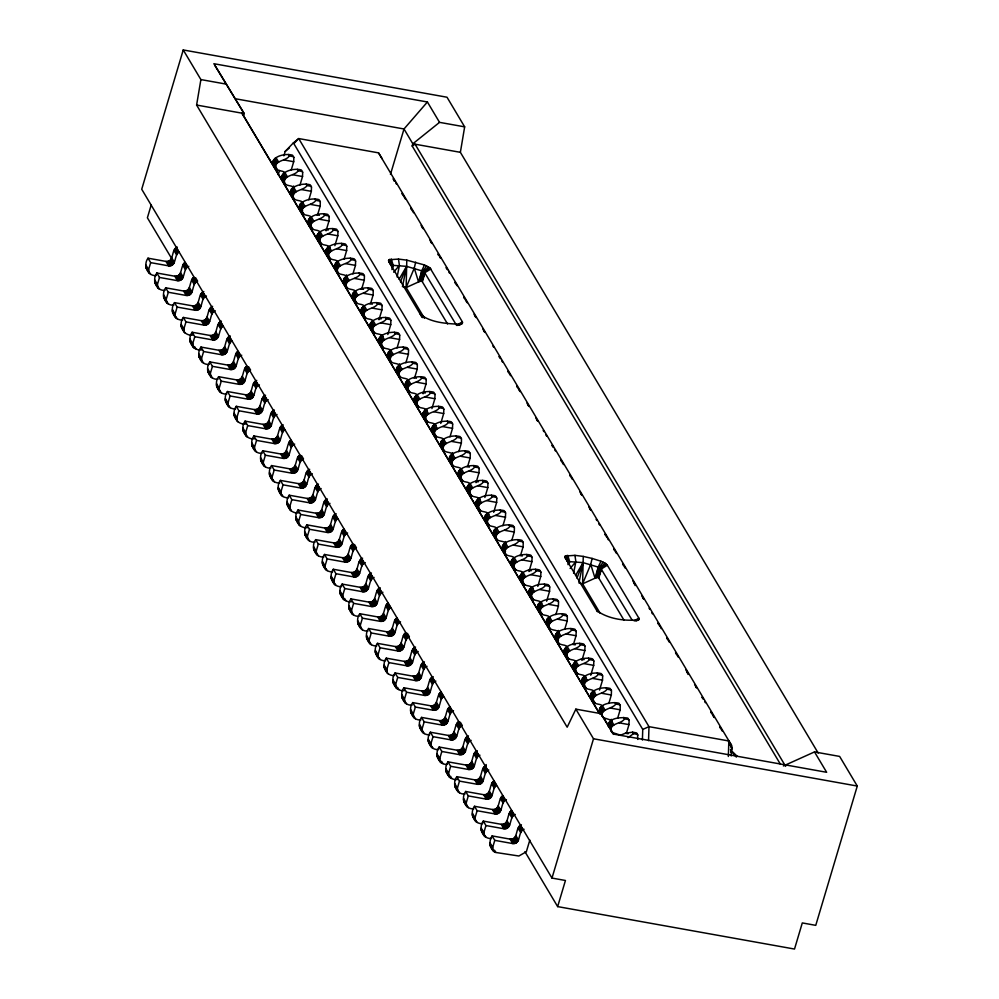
<?xml version="1.0" encoding="UTF-8"?>
<svg xmlns="http://www.w3.org/2000/svg" width="999" height="999" viewBox="0 0 999 999"><rect width="100%" height="100%" fill="white"/><g stroke="black" fill="none" stroke-linecap="round" stroke-linejoin="round"><path stroke-width="1.5" d="M424.463 318.306L406.143 287.55L406.793 260.152L398.489 259.078L388.811 259.777L388.711 261.413L421.815 316.795M600.124 613.236L582.604 583.828L583.254 556.418L574.937 555.344L565.272 556.043L565.172 557.679L597.489 611.75M291.184 170.18L293.706 161.701L293.843 157.48L293.419 156.668L289.373 155.944C286.151 161.226 274.875 160.015 275.562 167.62C276.636 171.328 281.231 170.367 283.953 171.853M300 184.99L302.535 176.523L302.66 172.29L302.235 171.478L298.202 170.754C294.98 176.036 283.691 174.825 284.39 182.442C285.452 186.139 290.06 185.177 292.782 186.663M308.828 199.812L311.351 191.333L311.488 187.1L311.064 186.289L307.03 185.564C303.796 190.846 292.52 189.635 293.207 197.253C294.28 200.949 298.888 199.987 301.598 201.473M317.645 214.623L320.179 206.144L320.304 201.91L319.88 201.099L315.846 200.374C312.625 205.669 301.336 204.458 302.035 212.063C303.109 215.772 307.704 214.81 310.427 216.284M326.049 230.844L328.996 220.966L329.133 216.733L328.708 215.921L324.675 215.197C321.453 220.479 310.165 219.268 310.851 226.885C311.925 230.582 316.533 229.62 319.243 231.106M334.877 245.667L337.824 235.776L337.962 231.543L337.525 230.732L333.491 230.007C330.269 235.289 318.981 234.078 319.68 241.696C321.228 246.254 327.572 243.906 330.169 247.527M344.118 259.066L346.641 250.587L346.778 246.353L346.353 245.542L342.32 244.817C339.098 250.1 327.809 248.888 328.509 256.506C329.57 260.202 334.178 259.253 336.888 260.727M352.947 273.876L355.469 265.397L355.607 261.176L355.182 260.352L351.136 259.628C347.914 264.922 336.638 263.711 337.325 271.316C338.399 275.025 342.994 274.063 345.716 275.537M361.763 288.686L364.298 280.22L364.423 275.986L363.998 275.175L359.965 274.45C356.743 279.732 345.454 278.521 346.154 286.139C347.215 289.835 351.823 288.873 354.545 290.359M370.592 303.509L373.114 295.03L373.251 290.796L372.827 289.985L368.781 289.26C365.559 294.543 354.283 293.331 354.97 300.949C356.044 304.645 360.639 303.684 363.361 305.17M378.996 319.73L381.943 309.84L382.068 305.607L381.643 304.795L377.61 304.071C374.388 309.353 363.099 308.142 363.798 315.759C364.86 319.455 369.468 318.506 372.19 319.98M387.812 334.54L390.759 324.65L390.896 320.429L390.472 319.605L386.426 318.881C383.204 324.176 371.928 322.964 372.615 330.569C374.163 335.127 380.519 332.779 383.104 336.401M397.053 347.939L399.588 339.473L399.712 335.239L399.288 334.428L395.254 333.703C392.033 338.986 380.744 337.774 381.443 345.392C382.505 349.088 387.113 348.127 389.835 349.613M405.881 362.762L408.404 354.283L408.541 350.05L408.116 349.238L404.083 348.514C400.849 353.796 389.573 352.585 390.259 360.202C391.333 363.898 395.941 362.937 398.651 364.423M414.697 377.572L417.232 369.093L417.357 364.86L416.933 364.048L412.899 363.324C409.677 368.606 398.389 367.395 399.088 375.012C400.149 378.708 404.757 377.759 407.48 379.233M423.101 393.793L426.049 383.903L426.186 379.682L425.761 378.858L421.728 378.134C418.494 383.429 407.217 382.217 407.904 389.822C408.978 393.531 413.586 392.57 416.296 394.043M431.93 408.603L434.877 398.726L435.015 394.493L434.577 393.681L430.544 392.957C427.322 398.239 416.034 397.028 416.733 404.645C418.281 409.203 424.625 406.843 427.222 410.477M440.746 423.426L443.693 413.536L443.831 409.303L443.406 408.491L439.373 407.767C436.151 413.049 424.862 411.838 425.549 419.455C427.097 424.013 433.454 421.665 436.051 425.287M450 436.825L452.522 428.346L452.659 424.113L452.235 423.301L448.189 422.577C444.967 427.859 433.691 426.648 434.378 434.265C435.452 437.962 440.047 437.013 442.769 438.486M458.816 451.635L461.351 443.156L461.476 438.936L461.051 438.111L457.018 437.4C453.796 442.682 442.507 441.471 443.206 449.075C444.268 452.784 448.876 451.823 451.585 453.296M467.644 466.446L470.167 457.979L470.304 453.746L469.88 452.934L465.834 452.21C462.612 457.492 451.336 456.281 452.023 463.898C453.096 467.594 457.692 466.633 460.414 468.119M476.048 482.679L478.996 472.789L479.12 468.556L478.696 467.744L474.662 467.02C471.441 472.302 460.152 471.091 460.851 478.708C461.913 482.405 466.521 481.443 469.243 482.929M484.865 497.49L487.812 487.599L487.949 483.366L487.524 482.554L483.479 481.83C480.257 487.112 468.981 485.901 469.667 493.518C471.216 498.076 477.572 495.729 480.157 499.35M493.693 512.3L496.64 502.41L496.765 498.189L496.341 497.365L492.307 496.653C489.085 501.935 477.797 500.724 478.496 508.329C480.044 512.899 486.388 510.539 488.986 514.16M502.934 525.699L505.457 517.232L505.594 512.999L505.169 512.187L501.123 511.463C497.902 516.745 486.625 515.534 487.312 523.151C488.386 526.848 492.994 525.886 495.704 527.372M511.75 540.521L514.285 532.042L514.41 527.809L513.986 526.997L509.952 526.273C506.73 531.555 495.442 530.344 496.141 537.962C497.202 541.658 501.81 540.696 504.532 542.182M520.579 555.332L523.101 546.853L523.239 542.619L522.814 541.808L518.781 541.083C515.546 546.366 504.27 545.154 504.957 552.772C506.031 556.468 510.639 555.519 513.349 556.992M528.983 571.553L531.93 561.663L532.067 557.442L531.63 556.63L527.597 555.906C524.375 561.188 513.086 559.977 513.786 567.582C514.86 571.291 519.455 570.329 522.177 571.815M537.799 586.376L540.746 576.485L540.884 572.252L540.459 571.44L536.426 570.716C533.204 575.998 521.915 574.787 522.602 582.405C524.15 586.962 530.506 584.615 533.091 588.236M546.628 601.186L549.575 591.296L549.712 587.062L549.288 586.251L545.242 585.526C542.02 590.809 530.731 589.597 531.431 597.215C532.979 601.773 539.323 599.425 541.92 603.046M555.869 614.585L558.404 606.106L558.528 601.873L558.104 601.061L554.07 600.337C550.849 605.619 539.56 604.407 540.259 612.025C541.321 615.734 545.929 614.772 548.638 616.246M564.697 629.395L567.22 620.916L567.357 616.695L566.933 615.884L562.887 615.159C559.665 620.441 548.389 619.23 549.075 626.848C550.149 630.544 554.745 629.582 557.467 631.068M573.513 644.205L576.048 635.739L576.173 631.505L575.749 630.694L571.715 629.969C568.493 635.252 557.205 634.04 557.904 641.658C558.965 645.354 563.573 644.392 566.296 645.878M581.918 660.439L584.865 650.549L585.002 646.316L584.577 645.504L580.531 644.78C577.31 650.062 566.033 648.851 566.72 656.468C567.794 660.164 572.39 659.203 575.112 660.689M590.746 675.249L593.693 665.359L593.818 661.126L593.394 660.314L589.36 659.59C586.138 664.884 574.85 663.673 575.549 671.278C577.085 675.836 583.441 673.488 586.038 677.11M599.562 690.059L602.509 680.182L602.647 675.948L602.222 675.137L598.176 674.412C594.954 679.695 583.678 678.483 584.365 686.101C585.913 690.659 592.27 688.299 594.855 691.932M608.803 703.471L611.338 694.992L611.463 690.759L611.038 689.947L607.005 689.223C603.783 694.505 592.494 693.294 593.194 700.911C594.255 704.607 598.863 703.646 601.585 705.132M617.632 718.281L620.154 709.802L620.292 705.569L619.867 704.757L615.834 704.033C612.712 709.14 599.575 708.641 602.459 716.745M626.46 733.091L628.983 724.612L629.108 720.391L628.683 719.567L624.65 718.843C621.316 724.038 611.825 722.739 610.701 729.407M637.799 739.435L637.512 734.39L633.478 733.666L628.046 737.687M642.407 740.034L642.744 729.432L293.381 142.882L298.713 138.561L378.559 152.872L382.205 158.804M648.551 740.621L648.988 726.66L298.713 138.561L294.605 142.845M728.346 756.48L728.833 740.971L648.988 726.66L642.744 729.432M731.231 755.943L731.568 745.354L378.559 152.872M729.233 742.719L728.471 741.57L732.18 748.526L730.756 752.022M156.206 275.549C147.29 276.398 142.894 264.785 148.027 258.192L165.971 261.401C174.675 262.225 170.692 249.463 177.335 247.09M149.001 272.914L148.601 269.593L150.674 262.637L148.027 258.192M165.035 290.359C156.106 291.209 151.711 279.608 156.855 273.002L174.8 276.224C182.904 276.96 180.07 265.871 185.015 262.425L187.662 266.87C182.705 270.317 185.552 281.406 177.447 280.669L159.503 277.447L156.855 273.002M159.503 277.447L157.43 284.415L157.817 287.724M173.851 305.17C164.935 306.019 160.539 294.418 165.684 287.812L183.616 291.034C191.733 291.77 188.886 280.682 193.843 277.235L196.491 281.681C191.533 285.127 194.368 296.216 186.264 295.479L168.319 292.257L165.684 287.812M166.646 302.535L166.246 299.225L168.319 292.257M182.68 319.992C173.751 320.829 169.368 309.228 174.5 302.635L192.445 305.844C201.149 306.656 197.153 293.906 203.796 291.533M175.474 317.357L175.075 314.036L177.148 307.08L174.5 302.635M192.969 335.065C183.466 336.501 177.71 324.762 183.329 317.445L201.274 320.654C209.965 321.478 205.981 308.716 212.625 306.343M184.291 332.168L183.891 328.858L185.976 321.89L183.329 317.445M201.798 349.875C192.295 351.323 186.526 339.573 192.145 332.255L210.09 335.477C218.793 336.288 214.797 323.526 221.453 321.154M193.119 346.978L192.72 343.668L194.793 336.7L192.145 332.255M209.153 364.423C200.225 365.272 195.829 353.671 200.974 347.065L218.918 350.287C227.61 351.099 223.626 338.336 230.27 335.964M200.974 347.065L203.621 351.511L201.536 358.479L201.935 361.788M217.969 379.245C209.041 380.095 204.658 368.481 209.79 361.888L227.735 365.097C235.839 365.846 233.004 354.757 237.962 351.311L240.609 355.756C235.652 359.19 238.486 370.279 230.382 369.543L212.437 366.333L209.79 361.888M212.437 366.333L210.364 373.289L210.764 376.611M226.798 394.056C217.869 394.905 213.474 383.291 218.619 376.698L236.563 379.907C244.668 380.656 241.82 369.568 246.778 366.121L249.425 370.567C244.468 374.013 247.315 385.102 239.211 384.353L221.266 381.143L218.619 376.698M219.58 391.421L219.181 388.112L221.266 381.143M235.614 408.866C226.686 409.715 222.302 398.114 227.435 391.508L245.379 394.73C254.083 395.542 250.1 382.779 256.743 380.407M228.409 406.231L228.009 402.922L230.082 395.954L227.435 391.508M276.735 169.518C264.947 158.654 283.379 152.422 292.532 155.182L293.843 157.48M245.916 423.951C236.413 425.387 230.644 413.636 236.263 406.318L254.208 409.54C262.899 410.352 258.916 397.59 265.559 395.217M237.225 421.041L236.838 417.732L238.911 410.764L236.263 406.318M285.552 184.328C273.776 173.464 292.207 167.245 301.361 169.992L302.66 172.29M254.733 438.761C245.23 440.197 239.473 428.459 245.08 421.141L263.024 424.35C271.728 425.162 267.744 412.412 274.388 410.04M246.054 435.864L245.654 432.542L247.727 425.586L245.08 421.141M294.38 199.138C282.592 188.287 301.036 182.055 310.177 184.803L311.488 187.1M262.088 453.309C253.159 454.158 248.763 442.545 253.908 435.951L271.853 439.16C280.544 439.985 276.561 427.222 283.204 424.85M253.908 435.951L256.556 440.397L254.483 447.365L254.87 450.674M303.197 213.948C291.421 203.097 309.852 196.865 319.006 199.625L320.304 201.91M270.904 468.119C261.988 468.968 257.592 457.367 262.737 450.761L280.669 453.983C288.773 454.72 285.939 443.631 290.896 440.184L293.544 444.63C288.586 448.076 291.421 459.165 283.316 458.429L265.372 455.207L262.737 450.761M265.372 455.207L263.299 462.175L263.699 465.484M312.025 228.771C300.237 217.907 318.681 211.676 327.822 214.435L329.133 216.733M279.732 482.929C270.804 483.778 266.421 472.177 271.553 465.571L289.498 468.793C297.602 469.53 294.767 458.441 299.712 455.007L302.36 459.44C297.415 462.887 300.249 473.976 292.145 473.239L274.201 470.017L271.553 465.571M272.515 480.294L272.128 476.985L274.201 470.017M320.841 243.581C309.066 232.73 327.497 226.498 336.651 229.246L337.962 231.543M288.549 497.752C279.633 498.601 275.237 486.988 280.382 480.394L298.326 483.603C307.018 484.415 303.034 471.665 309.678 469.293M281.343 495.117L280.944 491.795L283.029 484.84L280.382 480.394M329.67 258.391C317.882 247.54 336.326 241.308 345.467 244.056L346.778 246.353M298.851 512.824C289.348 514.273 283.579 502.522 289.198 495.204L307.143 498.426C315.846 499.238 311.85 486.476 318.494 484.103M290.172 509.927L289.772 506.618L291.845 499.65L289.198 495.204M338.499 273.202C326.71 262.35 345.142 256.119 354.295 258.878L355.607 261.176M307.667 527.634C298.164 529.083 292.407 517.332 298.027 510.014L315.971 513.236C324.663 514.048 320.679 501.286 327.322 498.913M298.988 524.737L298.589 521.428L300.674 514.46L298.027 510.014M347.315 288.024C335.539 277.16 353.971 270.929 363.112 273.689L364.423 275.986M315.022 542.195C306.094 543.031 301.71 531.431 306.843 524.837L324.787 528.046C333.491 528.858 329.508 516.096 336.151 513.736M306.843 524.837L309.49 529.27L307.417 536.238L307.817 539.547M356.144 302.834C344.355 291.983 362.787 285.751 371.94 288.499L373.251 290.796M323.851 557.005C314.922 557.854 310.527 546.241 315.672 539.647L333.616 542.857C341.72 543.606 338.873 532.517 343.831 529.07L346.478 533.516C341.521 536.962 344.368 548.039 336.263 547.302L318.319 544.093L315.672 539.647M318.319 544.093L316.233 551.048L316.633 554.37M364.96 317.645C353.184 306.793 371.616 300.562 380.769 303.309L382.068 305.607M332.667 571.815C323.738 572.664 319.355 561.051 324.488 554.457L342.432 557.679C350.537 558.416 347.702 547.327 352.659 543.881L355.307 548.326C350.349 551.773 353.184 562.862 345.08 562.112L327.135 558.903L324.488 554.457M325.462 569.18L325.062 565.871L327.135 558.903M373.788 332.455C362 321.603 380.432 315.372 389.585 318.132L390.896 320.429M341.496 586.625C332.567 587.474 328.172 575.874 333.316 569.268L351.261 572.489C359.952 573.301 355.969 560.539 362.612 558.166M334.278 583.99L333.891 580.681L335.964 573.713L333.316 569.268M382.605 347.277C370.829 336.413 389.26 330.194 398.414 332.942L399.712 335.239M351.785 601.71C342.282 603.146 336.526 591.408 342.133 584.09L360.077 587.3C368.781 588.111 364.797 575.362 371.441 572.989M343.107 598.801L342.707 595.491L344.78 588.523L342.133 584.09M391.433 362.088C379.645 351.236 398.089 345.005 407.23 347.752L408.541 350.05M359.141 616.258C350.212 617.107 345.816 605.494 350.961 598.901L368.906 602.11C377.597 602.921 373.614 590.172 380.257 587.799M351.923 613.623L351.536 610.302L353.609 603.346L350.961 598.901M400.249 376.898C388.474 366.046 406.905 359.815 416.059 362.575L417.357 364.86M367.957 631.068C359.041 631.917 354.645 620.317 359.777 613.711L377.722 616.932C385.826 617.669 382.992 606.58 387.949 603.134L390.597 607.579C385.639 611.026 388.474 622.115 380.369 621.366L362.425 618.156L359.777 613.711M362.425 618.156L360.352 625.124L360.751 628.433M409.078 391.72C397.29 380.856 415.734 374.625 424.875 377.385L426.186 379.682M376.785 645.878C367.857 646.728 363.474 635.127 368.606 628.521L386.551 631.743C394.655 632.479 391.82 621.39 396.765 617.944L399.413 622.389C394.468 625.836 397.302 636.925 389.198 636.188L371.253 632.966L368.606 628.521M371.253 632.966L369.18 639.934L369.568 643.244M417.894 406.531C406.118 395.666 424.55 389.448 433.703 392.195L435.015 394.493M385.602 660.701C376.685 661.538 372.29 649.937 377.435 643.344L395.367 646.553C403.484 647.29 400.636 636.201 405.594 632.767L408.241 637.212C403.284 640.646 406.118 651.735 398.014 650.998L380.082 647.777L377.435 643.344M378.396 658.066L377.997 654.745L380.082 647.777M426.723 421.341C414.935 410.489 433.379 404.258 442.52 407.005L443.831 409.303M394.43 675.511C385.502 676.36 381.118 664.747 386.251 658.154L404.195 661.363C412.899 662.175 408.903 649.425 415.547 647.052M387.225 672.876L386.825 669.555L388.898 662.599L386.251 658.154M435.539 436.151C423.763 425.299 442.195 419.068 451.348 421.828L452.659 424.113M404.72 690.584C395.217 692.032 389.46 680.282 395.08 672.964L413.024 676.186C421.715 676.997 417.732 664.235 424.375 661.862M396.041 687.687L395.641 684.377L397.727 677.409L395.08 672.964M444.368 450.974C432.592 440.109 451.024 433.878 460.164 436.638L461.476 438.936M412.075 705.132C403.146 705.981 398.763 694.38 403.896 687.774L421.84 690.996C430.544 691.808 426.548 679.045 433.204 676.673M404.87 702.497L404.47 699.188L406.543 692.22L403.896 687.774M453.196 465.784C441.408 454.92 459.84 448.701 468.993 451.448L470.304 453.746M420.904 719.954C411.975 720.791 407.58 709.19 412.724 702.597L430.669 705.806C438.773 706.543 435.926 695.466 440.884 692.02L443.531 696.465C438.573 699.899 441.421 710.988 433.316 710.252L415.372 707.03L412.724 702.597M415.372 707.03L413.286 713.998L413.686 717.319M462.013 480.594C450.237 469.742 468.668 463.511 477.822 466.258L479.12 468.556M429.72 734.764C420.791 735.614 416.408 724 421.541 717.407L439.485 720.616C447.589 721.365 444.755 710.277 449.712 706.83L452.36 711.276C447.402 714.722 450.237 725.811 442.132 725.062L424.188 721.852L421.541 717.407M424.188 721.852L422.115 728.808L422.515 732.13M470.841 495.404C459.053 484.552 477.485 478.321 486.638 481.081L487.949 483.366M438.549 749.575C429.62 750.424 425.224 738.823 430.369 732.217L448.314 735.439C456.418 736.176 453.571 725.087 458.529 721.64L461.176 726.086C456.218 729.532 459.065 740.621 450.961 739.884L433.017 736.663L430.369 732.217M431.331 746.94L430.944 743.631L433.017 736.663M479.657 510.227C467.882 499.363 486.313 493.131 495.467 495.891L496.765 498.189M447.365 764.385C438.449 765.234 434.053 753.633 439.185 747.027L457.13 750.249C465.834 751.061 461.85 738.298 468.494 735.926M440.159 761.75L439.76 758.441L441.833 751.473L439.185 747.027M488.486 525.037C476.698 514.173 495.142 507.954 504.283 510.701L505.594 512.999M457.667 779.47C448.164 780.906 442.395 769.168 448.014 761.85L465.959 765.059C474.65 765.871 470.666 753.121 477.31 750.749M448.976 776.573L448.588 773.251L450.661 766.295L448.014 761.85M497.302 539.847C485.526 528.995 503.958 522.764 513.111 525.511L514.41 527.809M465.01 794.018C456.093 794.867 451.698 783.253 456.83 776.66L474.775 779.869C483.479 780.694 479.495 767.931 486.138 765.559M457.804 791.383L457.405 788.074L459.478 781.106L456.83 776.66M506.131 554.657C494.343 543.806 512.787 537.574 521.928 540.334L523.239 542.619M473.838 808.828C464.91 809.677 460.514 798.076 465.659 791.47L483.603 794.692C491.708 795.429 488.873 784.34 493.818 780.893L496.466 785.339C491.52 788.785 494.355 799.874 486.251 799.138L468.306 795.916L465.659 791.47M468.306 795.916L466.233 802.884L466.62 806.193M514.947 569.48C503.171 558.616 521.603 552.385 530.756 555.144L532.067 557.442M482.654 823.638C473.738 824.487 469.343 812.886 474.488 806.28L492.42 809.502C500.536 810.239 497.689 799.15 502.647 795.716L505.294 800.149C500.337 803.596 503.171 814.684 495.067 813.948L477.135 810.726L474.488 806.28M477.135 810.726L475.049 817.694L475.449 821.003M523.776 584.29C511.988 573.426 530.432 567.207 539.572 569.954L540.884 572.252M491.483 838.461C482.554 839.31 478.171 827.696 483.304 821.103L501.248 824.312C509.353 825.062 506.518 813.973 511.476 810.526L514.11 814.972C509.165 818.406 512 829.495 503.896 828.758L485.951 825.549L483.304 821.103M484.278 835.826L483.878 832.504L485.951 825.549M532.592 599.1C520.816 588.249 539.248 582.017 548.401 584.765L549.712 587.062M529.832 840.059L526.348 851.747L518.868 856.006L495.891 852.484C489.498 850.037 488.436 841.183 492.132 835.913L510.077 839.123C518.768 839.947 514.785 827.184 521.428 824.812M493.094 850.636L492.694 847.327L494.78 840.359L492.132 835.913M541.421 613.91C529.632 603.059 548.076 596.828 557.217 599.587L558.528 601.873M550.249 628.733C538.461 617.869 556.893 611.638 566.046 614.397L567.357 616.695M559.065 643.543C547.29 632.692 565.721 626.46 574.862 629.208L576.173 631.505M567.894 658.353C556.106 647.502 574.537 641.271 583.691 644.018L585.002 646.316M576.71 673.164C564.934 662.312 583.366 656.081 592.519 658.841L593.818 661.126M585.539 687.986C573.751 677.122 592.182 670.891 601.336 673.651L602.647 675.948M594.355 702.796C582.579 691.945 601.011 685.714 610.164 688.461L611.463 690.759M600.536 713.161C595.342 703.995 613.211 701.373 618.98 703.271L620.292 705.569M608.191 726.086C608.229 717.494 621.653 717.032 627.809 718.094L629.108 720.391M613.91 734.427L600.986 713.648L575.861 709.14L567.17 727.21L196.603 105.045L200.886 79.583L183.242 49.95L447.015 97.228L464.66 126.848L460.377 152.323L818.169 753.034M397.103 276.973L399.413 265.434L398.489 259.078M573.563 573.239L575.874 561.7L574.937 555.344M402.447 286.725L406.605 266.358L423.951 271.491L456.593 325.399L462.375 321.84L430.007 267.957L424.488 264.96L406.793 260.152M578.908 582.991L583.066 562.624L600.411 567.757L632.267 620.342M424.488 264.96L421.903 270.517L419.468 281.518L406.143 287.55L403.683 287M596.665 610.551C608.154 618.993 624.949 621.366 638.736 619.755L638.836 618.106L607.342 565.247L605.032 563.174L600.948 561.226L598.364 566.783L595.928 577.784L582.604 583.828L580.144 583.266M406.143 287.55L414.273 268.094L415.671 262.163M582.604 583.828L590.734 564.36L592.12 558.429L583.254 556.418M423.002 270.979L420.317 281.306L419.468 281.518L423.002 270.979L426.698 265.884M599.462 567.245L596.778 577.572L595.928 577.784L599.462 567.245L603.159 562.15M430.007 267.957L424.662 272.015L422.09 281.393L447.564 323.963M606.468 564.223L601.123 568.281L598.551 577.659L624.025 620.229M183.242 49.95L141.721 189.248L551.985 878.071L565.446 880.481L557.654 906.605L794.517 949.05L802.297 922.926L815.758 925.349L857.279 786.051L839.635 756.418L814.51 751.922L783.391 765.958M151.286 204.72L147.39 217.782L172.128 259.315M150.674 262.637L168.619 265.846C176.723 266.596 173.888 255.507 178.846 252.06L176.199 247.615M243.506 115.747L241.92 113.162L599.7 713.873L243.506 115.747L244.156 113.561L214.673 65.01M177.148 307.08L195.092 310.289C203.796 311.101 199.8 298.339 206.443 295.979M185.976 321.89L203.921 325.1C212.612 325.911 208.629 313.162 215.272 310.789M194.793 336.7L212.737 339.922C220.841 340.659 218.007 329.57 222.964 326.124L220.317 321.678M278.221 174.8L279.533 170.417M283.878 155.807L285.19 151.423L293.381 142.882M203.621 351.511L221.566 354.732C229.67 355.469 226.823 344.38 231.78 340.934L229.133 336.501M230.082 395.954L248.027 399.175C256.731 399.987 252.747 387.225 259.39 384.852M238.911 410.764L256.855 413.986C265.547 414.797 261.563 402.035 268.207 399.662M247.727 425.586L265.672 428.796C274.375 429.607 270.392 416.858 277.035 414.485M256.556 440.397L274.5 443.606C282.605 444.355 279.757 433.266 284.715 429.82L282.068 425.374M390.459 174.425L404.008 128.983L427.41 101.985L439.535 122.353L464.66 126.848M283.029 484.84L300.961 488.049C309.665 488.861 305.682 476.111 312.325 473.738M780.344 764.11L412.175 145.979L412.824 143.794L439.535 122.353M291.845 499.65L309.79 502.859C318.494 503.683 314.498 490.921 321.141 488.548M391.933 269.618L393.194 265.372L391.296 259.016M300.674 514.46L318.619 517.682C327.31 518.493 323.326 505.731 329.97 503.359M309.49 529.27L327.435 532.492C335.539 533.229 332.704 522.14 337.662 518.693L335.015 514.26M421.903 270.517L418.531 281.83L414.273 268.094M421.054 281.219L423.951 271.491L420.317 281.306L421.054 281.219L423.951 271.491L428.583 266.908M422.377 281.668L425.099 272.527L430.881 268.968M335.964 573.713L353.908 576.935C362.6 577.747 358.616 564.984 365.259 562.612M344.78 588.523L362.724 591.745C371.428 592.557 367.445 579.795 374.088 577.422M353.609 603.346L371.553 606.555C380.244 607.367 376.261 594.617 382.904 592.245M388.898 662.599L406.843 665.809C415.547 666.62 411.551 653.87 418.194 651.498M397.727 677.409L415.671 680.619C424.363 681.443 420.379 668.681 427.023 666.308M406.543 692.22L424.488 695.441C433.191 696.253 429.195 683.491 435.851 681.118M441.833 751.473L459.777 754.695C468.481 755.506 464.498 742.744 471.141 740.371M450.661 766.295L468.606 769.505C477.297 770.316 473.314 757.554 479.957 755.194M485.277 767.457L486.151 764.535M459.478 781.106L477.422 784.315C486.126 785.127 482.142 772.377 488.786 770.004M568.806 564.472L569.655 561.638L567.757 555.282M598.364 566.783L594.992 578.096L590.734 564.36M494.78 840.359L512.724 843.568C521.416 844.38 517.432 831.63 524.075 829.257M597.502 577.484L600.411 567.757L596.778 577.572L597.502 577.484L600.411 567.757L605.032 563.174M598.838 577.934L601.56 568.793L607.342 565.247M551.985 878.071L593.506 738.773L575.861 709.14M424.662 272.015L421.653 281.243L425.099 272.527M601.123 568.281L598.114 577.509L601.56 568.793M567.932 564.622L568.893 561.763L566.246 555.531M392.22 267.994L393.194 265.372L406.605 266.358L400.499 281.855M568.681 564.26L569.655 561.638L583.066 562.624L576.96 578.121M388.711 261.413L391.908 266.571L393.194 265.372M458.678 325.224L462.275 323.476L462.375 321.84M565.172 557.679L568.369 562.837L569.655 561.638M399.113 279.208L406.605 266.358M575.574 575.474L583.066 562.624M393.656 272.19L399.413 265.434M570.117 568.456L575.874 561.7M285.19 151.423L289.41 147.852M412.175 145.979L415.072 144.206L785.639 766.358M634.203 620.953L638.836 618.106M187.263 291.096L189.798 289.585M212.45 336.288L214.997 334.79M265.384 425.174L267.932 423.663M318.331 514.048L320.879 512.549M337.25 542.919L339.797 541.421M390.184 631.805L392.732 630.294M443.119 720.691L445.666 719.18M496.066 809.565L498.601 808.066M457.554 325.424L461.301 323.988M457.904 325.224L462.637 322.752M635.551 620.879L639.098 619.018M458.828 325.125L462.275 323.476M636.438 620.841L638.736 619.755M187.662 266.87L188.799 266.346M196.491 281.681L197.627 281.156L195.642 277.822M240.609 355.756L241.746 355.232M249.425 370.567L250.562 370.042L248.576 366.708M293.544 444.63L294.68 444.105M302.36 459.44L303.496 458.916L301.511 455.581M346.478 533.516L347.615 532.991M355.307 548.326L356.443 547.802L354.458 544.467M399.413 622.389L400.549 621.865M408.241 637.212L409.378 636.675L407.392 633.354M452.36 711.276L453.496 710.751M461.176 726.086L462.312 725.561L460.327 722.227M505.294 800.149L506.431 799.625M514.11 814.972L515.247 814.447M620.092 735.376L625.399 733.241L632.592 732.18L636.625 732.904L637.936 735.202M459.802 324.25C446.541 323.639 430.994 322.789 420.204 314.285M427.41 101.985L213.873 63.711L244.156 113.561L196.603 105.045M200.886 79.583L226.011 84.078M235.339 98.751L404.008 128.983L412.824 143.794L460.377 152.323M283.953 159.952L293.706 161.701M292.782 174.775L302.535 176.523M301.598 189.585L311.351 191.333M310.427 204.395L320.179 206.144M316.596 214.773L319.393 215.272M319.243 219.218L328.996 220.966M325.424 229.583L328.209 230.082M328.072 234.028L337.824 235.776M336.888 248.838L346.641 250.587M345.716 263.649L355.469 265.397M354.533 278.471L364.298 280.22M360.714 288.836L363.499 289.335M363.361 293.281L373.114 295.03M369.543 303.646L372.327 304.146M372.19 308.092L381.943 309.84M378.359 318.456L381.143 318.956M381.006 322.902L390.759 324.65M389.835 337.724L399.588 339.473M398.651 352.535L408.404 354.283M407.48 367.345L417.232 369.093M413.648 377.709L416.433 378.209M416.296 382.155L426.049 383.903M422.477 392.532L425.262 393.032M425.124 396.978L434.877 398.726M433.941 411.788L443.693 413.536M442.769 426.598L452.522 428.346M451.585 441.408L461.351 443.156M460.414 456.231L470.167 457.979M466.595 466.595L469.38 467.095M469.243 471.041L478.996 472.789M475.412 481.406L478.196 481.905M478.059 485.851L487.812 487.599M486.888 500.661L496.64 502.41M495.704 515.484L505.457 517.232M504.532 530.294L514.285 532.042M513.349 545.104L523.101 546.853M519.53 555.481L522.315 555.981M522.177 559.915L531.93 561.663M528.346 570.292L531.143 570.791M530.993 574.737L540.746 576.485M539.822 589.547L549.575 591.296M548.638 604.358L558.404 606.106M557.467 619.168L567.22 620.916M566.296 633.99L576.048 635.739M572.464 644.355L575.249 644.855M575.112 648.801L584.865 650.549M581.293 659.165L584.078 659.665M583.94 663.611L593.693 665.359M592.757 678.433L602.509 680.182M601.585 693.244L611.338 694.992M610.401 708.054L620.154 709.802M619.23 722.864L628.983 724.612M625.399 733.241L628.196 733.741M593.506 738.773L857.279 786.051M302.622 210.489L300.549 209.515M592.12 558.429L600.948 561.226M505.556 551.198L503.484 550.212M558.491 640.084L556.418 639.098M610.401 719.942L603.184 717.607M619.23 734.752L612 732.417M274.088 165.072L275.037 165.697M291.733 194.693L292.682 195.329M309.378 224.325L310.327 224.95M318.194 239.136L319.156 239.76M327.023 253.946L327.972 254.583M344.667 283.579L345.617 284.203M353.496 298.389L354.445 299.013M362.312 313.199L363.261 313.836M371.141 328.022L372.09 328.646M397.602 372.452L398.564 373.089M406.431 387.275L407.38 387.899M415.247 402.085L416.208 402.709M424.076 416.895L425.025 417.532M450.549 461.338L451.498 461.963M148.027 269.955L146.353 268.469M459.365 476.148L460.314 476.785M468.194 490.959L469.143 491.595M165.672 299.588L163.998 298.089M477.01 505.781L477.972 506.406M174.5 314.398L172.827 312.912M183.317 329.208L181.643 327.722M192.145 344.018L190.472 342.532M200.961 358.841L199.288 357.342M512.3 565.034L513.261 565.659M521.128 579.845L522.077 580.469M218.606 388.461L216.933 386.975M529.957 594.655L530.906 595.292M227.435 403.271L225.762 401.785M236.251 418.094L234.578 416.608M245.08 432.904L243.406 431.418M253.908 447.714L252.223 446.228M565.247 653.908L566.196 654.545M262.725 462.525L261.051 461.038M574.063 668.731L575.012 669.355M271.553 477.347L269.88 475.861M582.892 683.541L583.841 684.165M280.369 492.157L278.696 490.671M289.198 506.968L287.525 505.482M298.014 521.778L296.341 520.292M306.843 536.6L305.17 535.114M315.659 551.411L313.986 549.925M324.488 566.221L322.814 564.735M333.304 581.031L331.631 579.545M342.133 595.854L340.459 594.368M350.961 610.664L349.275 609.178M359.777 625.474L358.104 623.988M368.606 640.284L366.92 638.798M377.422 655.107L375.749 653.621M386.251 669.917L384.578 668.431M395.067 684.727L393.394 683.241M403.896 699.55L402.222 698.051M412.712 714.36L411.039 712.874M421.541 729.17L419.867 727.684M430.357 743.98L428.683 742.494M439.185 758.803L437.512 757.304M448.014 773.613L446.328 772.127M456.83 788.423L455.157 786.937M465.659 803.233L463.973 801.747M474.475 818.056L472.802 816.558M483.304 832.866L481.63 831.38M492.12 847.676L490.447 846.19M730.381 749.712L737.287 756.38M731.268 751.186L736.375 757.092M155.17 283.279L155.894 284.141M208.117 372.165L208.841 373.014M395.841 183.104L396.603 184.253M402.784 194.63L402.023 193.469L405.432 199.076M411.6 209.44L410.839 208.279L413.586 212.775M422.315 227.535L423.077 228.696L421.091 225.362M431.131 242.357L431.893 243.506L429.907 240.172M439.96 257.168L440.721 258.329L438.074 253.883L438.374 255.245M446.89 268.694L446.141 267.532L447.465 269.755M448.788 271.978L449.538 273.139M455.719 283.504L454.957 282.355L457.043 285.726M464.547 298.326L463.786 297.165L466.533 301.648M466.433 301.611L467.195 302.759M475.249 316.421L476.011 317.582L474.026 314.248M484.078 331.231L484.84 332.392L482.854 329.058M492.894 346.054L493.656 347.202M499.837 357.58L499.075 356.418L500.399 358.641M501.723 360.864L502.485 362.013M508.653 372.39L507.892 371.228L510.539 375.674M517.482 387.2L516.72 386.039L520.129 391.645L519.368 390.484M528.184 405.307L528.946 406.456L526.96 403.121M537.012 420.117L537.774 421.266L535.789 417.944M543.194 430.482L543.943 431.643M545.829 434.927L546.59 436.088M552.772 446.453L552.01 445.292L553.334 447.515M554.657 449.737L555.419 450.899M561.6 461.263L560.839 460.114L563.486 464.56M570.417 476.086L569.655 474.925L572.402 479.42M581.131 494.18L581.893 495.342L579.907 492.007M589.947 508.991L590.709 510.152L588.723 506.818M596.128 519.368L596.89 520.516M598.776 523.813L599.537 524.962M605.706 535.339L604.944 534.178L606.93 537.512M607.592 538.623L608.354 539.785M614.535 550.149L613.773 548.988L616.52 553.483M623.351 564.959L622.589 563.811L625.337 568.294M634.065 583.066L635.127 585.589M642.881 597.877L643.643 599.038L641.658 595.704M649.063 608.241L649.825 609.402M651.71 612.687L652.472 613.848M658.653 624.213L657.891 623.064L659.877 626.398M660.539 627.497L661.288 628.658M667.469 639.023L666.708 637.874L669.455 642.357M676.298 653.846L675.536 652.684L678.284 657.18M687 671.94L688.074 674.462M695.828 686.763L696.59 687.911L694.605 684.577M702.759 698.276L701.997 697.127L703.321 699.35M704.645 701.573L705.406 702.722M711.588 713.099L710.826 711.937L714.235 717.544L713.473 716.383M720.404 727.909L719.642 726.748L722.389 731.243M731.118 746.016L731.88 747.165M728.833 740.971L731.568 745.354M814.51 751.922L826.648 772.289L613.124 734.015L600.986 713.648M394.518 180.881L393.194 178.659L394.268 181.181M632.842 580.881L634.827 584.215M685.776 669.767L687.762 673.101M729.532 744.08L732.18 748.526M288.499 154.458L289.373 155.944M297.315 169.268L298.202 170.754M306.144 184.078L307.03 185.564M314.96 198.901L315.846 200.374M323.788 213.711L324.675 215.197M332.617 228.521L333.491 230.007M341.433 243.344L342.32 244.817M350.262 258.154L351.136 259.628M359.078 272.964L359.965 274.45M367.907 287.774L368.781 289.26M376.723 302.597L377.61 304.071M385.552 317.407L386.426 318.881M394.368 332.217L395.254 333.703M403.196 347.028L404.083 348.514M412.013 361.85L412.899 363.324M420.841 376.66L421.728 378.134M429.657 391.471L430.544 392.957M438.486 406.281L439.373 407.767M447.315 421.103L448.189 422.577M456.131 435.914L457.018 437.4M464.96 450.724L465.834 452.21M473.776 465.534L474.662 467.02M482.604 480.357L483.479 481.83M491.421 495.167L492.307 496.653M500.249 509.977L501.123 511.463M509.065 524.787L509.952 526.273M517.894 539.61L518.781 541.083M526.71 554.42L527.597 555.906M535.539 569.23L536.426 570.716M544.368 584.04L545.242 585.526M553.184 598.863L554.07 600.337M562.012 613.673L562.887 615.159M570.829 628.483L571.715 629.969M579.657 643.294L580.531 644.78M588.473 658.116L589.36 659.59M597.302 672.926L598.176 674.412M606.118 687.737L607.005 689.223M614.947 702.559L615.834 704.033M623.763 717.369L624.65 718.843M632.592 732.18L633.478 733.666M275.999 157.655L278.646 162.1M284.827 172.465L287.475 176.91M293.644 187.275L296.291 191.721M302.472 202.098L305.12 206.531M311.288 216.908L313.936 221.353M320.117 231.718L322.764 236.164M328.933 246.528L331.581 250.974M337.762 261.351L340.409 265.784M346.578 276.161L349.225 280.607M355.407 290.971L358.054 295.417M364.223 305.781L366.87 310.227M373.052 320.604L375.699 325.037M381.88 335.414L384.515 339.86M390.696 350.224L393.344 354.67M399.525 365.035L402.172 369.48M408.341 379.857L410.989 384.29M417.17 394.667L419.817 399.113M425.986 409.478L428.633 413.923M434.815 424.288L437.462 428.733M443.631 439.11L446.278 443.556M452.46 453.921L455.107 458.366M461.276 468.731L463.923 473.176M470.104 483.541L472.752 487.987M478.921 498.364L481.568 502.809M487.749 513.174L490.397 517.619M496.578 527.984L499.225 532.43M505.394 542.794L508.041 547.24M514.223 557.617L516.87 562.062M523.039 572.427L525.686 576.873M531.868 587.237L534.515 591.683M540.684 602.047L543.331 606.493M549.512 616.87L552.16 621.316M558.329 631.68L560.976 636.126M567.157 646.49L569.805 650.936M575.973 661.313L578.621 665.746M584.802 676.123L587.449 680.569M593.631 690.933L596.278 695.379M602.447 705.744L605.094 710.189M611.276 720.566L613.923 724.999M274.663 158.429L277.31 162.874M283.479 173.239L286.126 177.685M292.307 188.062L294.955 192.507M301.124 202.872L303.771 207.317M309.952 217.682L312.6 222.128M318.781 232.505L321.428 236.938M327.597 247.315L330.244 251.76M336.426 262.125L339.073 266.571M345.242 276.935L347.889 281.381M354.071 291.758L356.718 296.191M362.887 306.568L365.534 311.014M371.715 321.378L374.363 325.824M380.532 336.188L383.179 340.634M389.36 351.011L392.008 355.444M398.176 365.821L400.824 370.267M407.005 380.631L409.652 385.077M415.834 395.442L418.469 399.887M424.65 410.264L427.297 414.697M433.479 425.075L436.126 429.52M442.295 439.885L444.942 444.33M451.123 454.695L453.771 459.14M459.94 469.518L462.587 473.963M468.768 484.328L471.416 488.773M477.584 499.138L480.232 503.583M486.413 513.948L489.06 518.394M495.229 528.771L497.877 533.216M504.058 543.581L506.705 548.026M512.874 558.391L515.521 562.837M521.703 573.201L524.35 577.647M530.531 588.024L533.179 592.469M539.348 602.834L541.995 607.28M548.176 617.644L550.824 622.09M556.992 632.454L559.64 636.9M565.821 647.277L568.468 651.723M574.637 662.087L577.285 666.533M583.466 676.897L586.113 681.343M592.282 691.72L594.929 696.153M601.111 706.53L603.758 710.976M609.927 721.34L612.574 725.786M273.614 159.553L276.261 163.998M282.442 174.363L285.077 178.809M291.258 189.186L293.906 193.619M300.087 203.996L302.734 208.441M308.903 218.806L311.551 223.252M317.732 233.616L320.379 238.062M326.548 248.439L329.195 252.872M335.377 263.249L338.024 267.695M344.193 278.059L346.84 282.505M353.022 292.869L355.669 297.315M361.838 307.692L364.485 312.125M370.666 322.502L373.314 326.948M379.483 337.312L382.13 341.758M388.311 352.123L390.959 356.568M397.14 366.945L399.787 371.378M405.956 381.755L408.603 386.201M414.785 396.566L417.432 401.011M423.601 411.376L426.248 415.821M432.43 426.198L435.077 430.644M441.246 441.009L443.893 445.454M450.074 455.819L452.722 460.264M458.891 470.629L461.538 475.074M467.719 485.452L470.367 489.897M476.535 500.262L479.183 504.707M485.364 515.072L488.012 519.517M494.193 529.882L496.84 534.328M503.009 544.705L505.656 549.15M511.838 559.515L514.485 563.96M520.654 574.325L523.301 578.771M529.482 589.135L532.13 593.581M538.299 603.958L540.946 608.403M547.127 618.768L549.775 623.214M555.943 633.578L558.591 638.024M564.772 648.401L567.42 652.834M573.588 663.211L576.236 667.657M582.417 678.021L585.064 682.467M591.246 692.831L593.881 697.277M600.062 707.654L602.709 712.087M608.891 722.464L611.538 726.91M272.964 160.901L275.612 165.347M281.793 175.712L284.44 180.157M290.609 190.522L293.256 194.967M299.438 205.332L302.085 209.778M308.254 220.155L310.901 224.6M317.083 234.965L319.73 239.41M325.899 249.775L328.546 254.221M334.727 264.598L337.375 269.031M343.544 279.408L346.191 283.853M352.372 294.218L355.02 298.664M361.201 309.028L363.848 313.474M370.017 323.851L372.664 328.284M378.846 338.661L381.493 343.107M387.662 353.471L390.309 357.917M396.491 368.281L399.138 372.727M405.307 383.104L407.954 387.537M414.135 397.914L416.783 402.36M422.952 412.724L425.599 417.17M431.78 427.535L434.428 431.98M440.596 442.357L443.244 446.79M449.425 457.167L452.072 461.613M458.254 471.978L460.901 476.423M467.07 486.788L469.717 491.233M475.899 501.61L478.546 506.056M484.715 516.421L487.362 520.866M493.543 531.231L496.191 535.676M502.36 546.041L505.007 550.486M511.188 560.864L513.836 565.309M520.004 575.674L522.652 580.119M528.833 590.484L531.48 594.929M537.649 605.294L540.297 609.74M546.478 620.117L549.125 624.562M555.307 634.927L557.942 639.372M564.123 649.737L566.77 654.183M572.951 664.547L575.599 668.993M581.768 679.37L584.415 683.816M590.596 694.18L593.244 698.626M599.412 708.99L602.06 713.436M608.241 723.813L610.889 728.246M272.777 162.05L275.424 166.496M275.699 166.808L277.685 170.142M281.606 176.86L284.253 181.306M290.434 191.683L293.082 196.129M299.25 206.493L304.158 214.585M308.079 221.303L312.974 229.395M316.895 236.114L321.803 244.206M325.724 250.936L328.371 255.382M328.634 255.694L330.619 259.028M334.54 265.746L337.187 270.192M343.369 280.557L346.016 285.002M352.185 295.367L357.093 303.459M361.014 310.19L365.909 318.281M369.83 325L374.737 333.092M378.658 339.81L381.306 344.255M381.581 344.568L383.554 347.902M387.487 354.62L390.134 359.066M396.303 369.443L398.951 373.888M405.132 384.253L410.027 392.345M413.948 399.063L418.856 407.155M422.777 413.886L427.672 421.965M431.593 428.696L434.24 433.141M434.515 433.454L436.501 436.788M440.422 443.506L443.069 447.952M449.238 458.316L451.885 462.762M458.066 473.139L462.962 481.218M466.883 487.949L471.79 496.041M475.711 502.759L478.359 507.205M478.621 507.517L480.606 510.851M484.54 517.569L487.175 522.015M487.45 522.327L489.435 525.661M493.356 532.392L496.003 536.825M502.185 547.202L504.832 551.648M511.001 562.012L515.909 570.104M519.83 576.823L524.725 584.914M528.646 591.645L531.293 596.078M531.568 596.403L533.553 599.725M537.474 606.455L540.122 610.901M540.384 611.213L542.37 614.547M546.291 621.266L548.938 625.711M555.119 636.076L557.767 640.521M563.936 650.898L568.843 658.99M572.764 665.709L577.659 673.801M581.58 680.519L584.228 684.964M584.502 685.277L586.488 688.611M590.409 695.329L593.056 699.775M593.331 700.087L595.317 703.421M599.238 710.152L601.885 714.597M608.054 724.962L610.039 728.296M272.914 163.187L276.011 168.656M281.743 177.997L284.827 183.466M290.559 192.807L293.656 198.277M299.388 207.617L302.472 213.099M308.204 222.44L311.301 227.909M317.033 237.25L320.13 242.72M325.861 252.06L328.946 257.53M334.677 266.87L337.774 272.352M343.506 281.693L346.591 287.163M352.322 296.503L355.419 301.973M361.151 311.313L364.235 316.795M369.967 326.124L373.064 331.606M378.796 340.946L381.88 346.416M387.612 355.756L390.709 361.226M396.441 370.567L399.525 376.049M405.257 385.377L408.354 390.859M414.086 400.199L417.182 405.669M422.914 415.01L425.999 420.479M431.73 429.82L434.827 435.302M440.559 444.642L443.643 450.112M449.375 459.453L452.472 464.922M458.204 474.263L461.288 479.732M467.02 489.073L470.117 494.555M475.849 503.896L478.933 509.365M484.665 518.706L487.762 524.175M493.494 533.516L496.578 538.985M502.31 548.326L505.407 553.808M511.138 563.149L514.223 568.618M519.967 577.959L523.051 583.428M528.783 592.769L531.88 598.239M537.612 607.579L540.696 613.061M546.428 622.402L549.525 627.872M555.257 637.212L558.341 642.682M564.073 652.022L567.17 657.492M572.902 666.832L575.986 672.315M581.718 681.655L584.815 687.125M590.546 696.465L593.631 701.935M599.363 711.276L602.01 715.721M202.672 292.058L205.307 296.503M211.488 306.868L214.136 311.313M255.607 380.931L258.254 385.377M264.423 395.754L267.07 400.187M273.251 410.564L275.899 415.01M308.541 469.817L311.188 474.263M317.37 484.627L320.017 489.073M326.186 499.438L328.833 503.883M361.476 558.691L364.123 563.136M370.304 573.513L372.952 577.959M379.121 588.324L381.768 592.769M414.423 647.577L417.07 652.022M423.239 662.387L425.886 666.832M432.067 677.197L434.715 681.643M467.357 736.45L470.005 740.896M476.173 751.273L478.821 755.719M485.002 766.083L487.649 770.529M520.292 825.336L522.939 829.782M175.212 248.389L177.859 252.834M184.041 263.199L186.688 267.645M192.857 278.009L195.504 282.455M201.686 292.832L204.333 297.277M210.502 307.642L213.149 312.088M219.33 322.452L221.978 326.898M228.159 337.262L230.806 341.708M236.975 352.085L239.623 356.531M245.804 366.895L248.451 371.341M254.62 381.705L257.267 386.151M263.449 396.516L266.096 400.961M272.265 411.338L274.912 415.784M281.094 426.148L283.741 430.594M289.91 440.959L292.557 445.404M298.738 455.781L301.386 460.214M307.555 470.591L310.202 475.037M316.383 485.402L319.031 489.847M325.212 500.212L327.847 504.657M334.028 515.034L336.675 519.468M342.857 529.845L345.504 534.29M351.673 544.655L354.32 549.1M360.502 559.465L363.149 563.911M369.318 574.288L371.965 578.721M378.146 589.098L380.794 593.543M386.963 603.908L389.61 608.354M395.791 618.718L398.439 623.164M404.607 633.541L407.255 637.986M413.436 648.351L416.084 652.797M422.252 663.161L424.9 667.607M431.081 677.971L433.728 682.417M439.91 692.794L442.557 697.24M448.726 707.604L451.373 712.05M457.554 722.414L460.202 726.86M466.371 737.225L469.018 741.67M475.199 752.047L477.847 756.493M484.016 766.857L486.663 771.303M492.844 781.668L495.492 786.113M501.66 796.478L504.308 800.923M510.489 811.3L513.136 815.746M519.305 826.111L521.953 830.556M174.45 249.363L177.098 253.796M183.279 264.173L185.926 268.619M192.095 278.983L194.743 283.429M200.924 293.793L203.571 298.239M209.753 308.616L212.387 313.049M218.569 323.426L221.216 327.872M227.397 338.236L230.045 342.682M236.214 353.047L238.861 357.492M245.042 367.869L247.69 372.302M253.858 382.679L256.506 387.125M262.687 397.49L265.334 401.935M271.503 412.3L274.151 416.745M280.332 427.122L282.979 431.568M289.148 441.933L291.795 446.378M297.977 456.743L300.624 461.188M306.793 471.553L309.44 475.999M315.622 486.376L318.269 490.821M324.45 501.186L327.098 505.631M333.266 515.996L335.914 520.442M342.095 530.806L344.742 535.252M350.911 545.629L353.559 550.074M359.74 560.439L362.387 564.885M368.556 575.249L371.203 579.695M377.385 590.059L380.032 594.505M386.201 604.882L388.848 609.328M395.03 619.692L397.677 624.138M403.846 634.502L406.493 638.948M412.674 649.325L415.322 653.758M421.503 664.135L424.138 668.581M430.319 678.945L432.967 683.391M439.148 693.756L441.795 698.201M447.964 708.578L450.611 713.011M456.793 723.388L459.44 727.834M465.609 738.199L468.256 742.644M474.438 753.009L477.085 757.454M483.254 767.831L485.901 772.264M492.082 782.642L494.73 787.087M500.899 797.452L503.546 801.897M509.727 812.262L512.375 816.707M518.556 827.085L521.191 831.53M173.963 250.462L176.611 254.895M182.792 265.272L185.439 269.718M191.608 280.082L194.256 284.528M200.437 294.892L203.084 299.338M209.253 309.715L211.9 314.148M218.082 324.525L220.729 328.971M226.898 339.335L229.545 343.781M235.727 354.146L238.374 358.591M244.555 368.968L247.19 373.414M253.371 383.778L256.019 388.224M262.2 398.589L264.847 403.034M271.016 413.399L273.664 417.844M279.845 428.221L282.492 432.667M288.661 443.032L291.308 447.477M297.49 457.842L300.137 462.287M306.306 472.652L308.953 477.097M315.135 487.475L317.782 491.92M323.951 502.285L326.598 506.73M332.779 517.095L335.427 521.54M341.608 531.905L344.243 536.351M350.424 546.728L353.072 551.173M359.253 561.538L361.9 565.983M368.069 576.348L370.716 580.794M376.898 591.171L379.545 595.604M385.714 605.981L388.361 610.426M394.543 620.791L397.19 625.237M403.359 635.601L406.006 640.047M412.187 650.424L414.835 654.857M421.004 665.234L423.651 669.68M429.832 680.044L432.48 684.49M438.648 694.854L441.296 699.3M447.477 709.677L450.124 714.11M456.306 724.487L458.953 728.933M465.122 739.297L467.769 743.743M473.951 754.108L476.598 758.553M482.767 768.93L485.414 773.376M491.595 783.74L494.243 788.186M500.412 798.551L503.059 802.996M509.24 813.361L511.888 817.806M518.056 828.183L520.704 832.629M171.766 257.854L174.4 262.3M180.582 272.665L183.229 277.11M189.41 287.487L192.058 291.933M198.227 302.297L200.874 306.743M207.055 317.108L209.703 321.553M215.871 331.918L218.519 336.363M224.7 346.74L227.347 351.186M233.516 361.551L236.164 365.996M242.345 376.361L244.992 380.806M251.161 391.183L253.808 395.616M259.99 405.994L262.637 410.439M268.818 420.804L271.453 425.249M277.635 435.614L280.282 440.059M286.463 450.437L289.111 454.87M295.279 465.247L297.927 469.692M304.108 480.057L306.755 484.503M312.924 494.867L315.572 499.313M321.753 509.69L324.4 514.123M330.569 524.5L333.216 528.946M339.398 539.31L342.045 543.756M348.214 554.12L350.861 558.566M357.043 568.943L359.69 573.376M365.859 583.753L368.506 588.199M374.687 598.563L377.335 603.009M383.516 613.374L386.163 617.819M392.332 628.196L394.98 632.642M401.161 643.006L403.808 647.452M409.977 657.817L412.624 662.262M418.806 672.627L421.453 677.072M427.622 687.449L430.269 691.895M436.451 702.26L439.098 706.705M445.267 717.07L447.914 721.515M454.095 731.88L456.743 736.325M462.912 746.703L465.559 751.148M471.74 761.513L474.388 765.958M480.569 776.323L483.216 780.768M489.385 791.133L492.032 795.579M498.214 805.956L500.861 810.401M507.03 820.766L509.677 825.211M515.859 835.576L518.506 840.022M524.937 851.66L557.654 906.605M171.266 258.953L173.913 263.399M180.095 273.763L182.742 278.209M188.911 288.586L191.558 293.032M197.74 303.396L200.387 307.842M206.568 318.206L209.216 322.652M215.384 333.029L218.032 337.462M224.213 347.839L226.86 352.285M233.029 362.649L235.677 367.095M241.858 377.46L244.505 381.905M250.674 392.282L253.321 396.715M259.503 407.093L262.15 411.538M268.319 421.903L270.966 426.348M277.148 436.713L279.795 441.158M285.964 451.536L288.611 455.969M294.792 466.346L297.44 470.791M303.621 481.156L306.256 485.601M312.437 495.966L315.085 500.412M321.266 510.789L323.913 515.222M330.082 525.599L332.729 530.044M338.911 540.409L341.558 544.855M347.727 555.219L350.374 559.665M356.556 570.042L359.203 574.487M365.372 584.852L368.019 589.298M374.2 599.662L376.848 604.108M383.017 614.472L385.664 618.918M391.845 629.295L394.493 633.741M400.674 644.105L403.309 648.551M409.49 658.915L412.137 663.361M418.319 673.726L420.966 678.171M427.135 688.548L429.782 692.994M435.964 703.358L438.611 707.804M444.78 718.169L447.427 722.614M453.608 732.979L456.256 737.424M462.425 747.801L465.072 752.247M471.253 762.612L473.901 767.057M480.069 777.422L482.717 781.867M488.898 792.244L491.545 796.678M497.714 807.055L500.362 811.5M506.543 821.865L509.19 826.31M515.372 836.675L518.019 841.121M170.504 259.927L173.152 264.373M179.333 274.737L181.98 279.183M188.162 289.548L190.797 293.993M196.978 304.37L199.625 308.816M205.806 319.18L208.454 323.626M214.623 333.991L217.27 338.436M223.451 348.801L226.099 353.246M232.268 363.624L234.915 368.069M241.096 378.434L243.744 382.879M249.912 393.244L252.56 397.689M258.741 408.054L261.388 412.5M267.557 422.877L270.205 427.322M276.386 437.687L279.033 442.132M285.202 452.497L287.849 456.943M294.031 467.307L296.678 471.753M302.859 482.13L305.507 486.575M311.676 496.94L314.323 501.386M320.504 511.75L323.152 516.196M329.32 526.573L331.968 531.006M338.149 541.383L340.796 545.829M346.965 556.193L349.613 560.639M355.794 571.003L358.441 575.449M364.61 585.826L367.257 590.259M373.439 600.636L376.086 605.082M382.255 615.446L384.902 619.892M391.084 630.257L393.731 634.702M399.912 645.079L402.56 649.512M408.728 659.889L411.376 664.335M417.557 674.7L420.204 679.145M426.373 689.51L429.021 693.955M435.202 704.332L437.849 708.766M444.018 719.143L446.665 723.588M452.847 733.953L455.494 738.398M461.663 748.763L464.31 753.209M470.492 763.586L473.139 768.031M479.308 778.396L481.955 782.841M488.136 793.206L490.784 797.652M496.965 808.016L499.6 812.462M505.781 822.839L508.429 827.284M514.61 837.649L517.257 842.095M169.53 260.702L172.178 265.147M178.346 275.512L180.994 279.957M187.175 290.322L189.822 294.767M195.991 305.145L198.639 309.578M204.82 319.955L207.467 324.4M213.649 334.765L216.296 339.21M222.465 349.575L225.112 354.021M231.293 364.398L233.941 368.831M240.11 379.208L242.757 383.653M248.938 394.018L251.586 398.464M257.754 408.828L260.402 413.274M266.583 423.651L269.231 428.096M275.399 438.461L278.047 442.907M284.228 453.271L286.875 457.717M293.044 468.081L295.692 472.527M301.873 482.904L304.52 487.35M310.701 497.714L313.336 502.16M319.518 512.524L322.165 516.97M328.346 527.335L330.994 531.78M337.163 542.157L339.81 546.603M345.991 556.967L348.639 561.413M354.807 571.778L357.455 576.223M363.636 586.588L366.283 591.033M372.452 601.41L375.1 605.856M381.281 616.221L383.928 620.666M390.097 631.031L392.744 635.476M398.926 645.854L401.573 650.287M407.742 660.664L410.389 665.109M416.571 675.474L419.218 679.919M425.399 690.284L428.047 694.73M434.215 705.107L436.863 709.54M443.044 719.917L445.691 724.362M451.86 734.727L454.508 739.173M460.689 749.537L463.336 753.983M469.505 764.36L472.152 768.793M478.334 779.17L480.981 783.616M487.15 793.98L489.797 798.426M495.979 808.79L498.626 813.236M504.795 823.613L507.442 828.059M513.623 838.423L516.271 842.869M168.394 261.226L171.041 265.672M177.21 276.036L179.857 280.482M186.039 290.846L188.686 295.292M194.867 305.669L197.515 310.115M203.684 320.479L206.331 324.925M212.512 335.289L215.16 339.735M221.328 350.1L223.976 354.545M230.157 364.922L232.804 369.368M238.973 379.732L241.621 384.178M247.802 394.543L250.449 398.988M256.618 409.353L259.265 413.798M265.447 424.175L268.094 428.621M274.263 438.986L276.91 443.431M283.092 453.796L285.739 458.241M291.92 468.606L294.555 473.051M300.736 483.429L303.384 487.874M309.565 498.239L312.212 502.684M318.381 513.049L321.029 517.494M327.21 527.872L329.857 532.305M336.026 542.682L338.673 547.127M344.855 557.492L347.502 561.938M353.671 572.302L356.318 576.748M362.5 587.125L365.147 591.558M371.316 601.935L373.963 606.381M380.144 616.745L382.792 621.191M388.961 631.555L391.608 636.001M397.789 646.378L400.437 650.811M406.618 661.188L409.265 665.634M415.434 675.998L418.082 680.444M424.263 690.809L426.91 695.254M433.079 705.631L435.726 710.077M441.908 720.441L444.555 724.887M450.724 735.252L453.371 739.697M459.552 750.062L462.2 754.507M468.369 764.884L471.016 769.33M477.197 779.695L479.845 784.14M486.014 794.505L488.661 798.95M494.842 809.315L497.49 813.76M503.671 824.138L506.318 828.583M512.487 838.948L515.134 843.393M167.183 261.463L169.83 265.909M175.999 276.273L178.646 280.719M184.827 291.096L187.475 295.542M193.656 305.906L196.291 310.352M202.472 320.716L205.12 325.162M211.301 335.527L213.948 339.972M220.117 350.349L222.765 354.795M228.946 365.159L231.593 369.605M237.762 379.97L240.409 384.415M246.591 394.78L249.238 399.225M255.407 409.602L258.054 414.048M264.236 424.413L266.883 428.858M273.052 439.223L275.699 443.668M281.88 454.046L284.528 458.479M290.697 468.856L293.344 473.301M299.525 483.666L302.173 488.111M308.354 498.476L311.001 502.922M317.17 513.299L319.817 517.732M325.999 528.109L328.646 532.554M334.815 542.919L337.462 547.365M343.644 557.729L346.291 562.175M352.46 572.552L355.107 576.985M361.288 587.362L363.936 591.808M370.105 602.172L372.752 606.618M378.933 616.982L381.581 621.428M387.749 631.805L390.397 636.251M396.578 646.615L399.225 651.061M405.407 661.425L408.054 665.871M414.223 676.236L416.87 680.681M423.052 691.058L425.699 695.504M431.868 705.868L434.515 710.314M440.696 720.679L443.344 725.124M449.513 735.489L452.16 739.934M458.341 750.311L460.989 754.757M467.157 765.122L469.805 769.567M475.986 779.932L478.633 784.377M484.802 794.742L487.45 799.188M493.631 809.565L496.278 814.01M502.46 824.375L505.094 828.82M511.276 839.185L513.923 843.631M165.971 261.401L168.619 265.846M174.8 276.224L177.447 280.669M183.616 291.034L186.264 295.479M192.445 305.844L195.092 310.289M201.274 320.654L203.921 325.1M210.09 335.477L212.737 339.922M218.918 350.287L221.566 354.732M227.735 365.097L230.382 369.543M236.563 379.907L239.211 384.353M245.379 394.73L248.027 399.175M254.208 409.54L256.855 413.986M263.024 424.35L265.672 428.796M271.853 439.16L274.5 443.606M280.669 453.983L283.316 458.429M289.498 468.793L292.145 473.239M298.326 483.603L300.961 488.049M307.143 498.426L309.79 502.859M315.971 513.236L318.619 517.682M324.787 528.046L327.435 532.492M333.616 542.857L336.263 547.302M342.432 557.679L345.08 562.112M351.261 572.489L353.908 576.935M360.077 587.3L362.724 591.745M368.906 602.11L371.553 606.555M377.722 616.932L380.369 621.366M386.551 631.743L389.198 636.188M395.367 646.553L398.014 650.998M404.195 661.363L406.843 665.809M413.024 676.186L415.671 680.619M421.84 690.996L424.488 695.441M430.669 705.806L433.316 710.252M439.485 720.616L442.132 725.062M448.314 735.439L450.961 739.884M457.13 750.249L459.777 754.695M465.959 765.059L468.606 769.505M474.775 779.869L477.422 784.315M483.603 794.692L486.251 799.138M492.42 809.502L495.067 813.948M501.248 824.312L503.896 828.758M510.077 839.123L512.724 843.568M145.954 265.16L148.601 269.593M154.783 279.97L157.43 284.415M163.599 294.78L166.246 299.225M172.427 309.59L175.075 314.036M181.244 324.413L183.891 328.858M190.072 339.223L192.72 343.668M194.58 346.603L195.904 348.826M198.888 354.033L201.536 358.479M207.717 368.843L210.364 373.289M216.546 383.666L219.181 388.112M225.362 398.476L228.009 402.922M234.191 413.286L236.838 417.732M243.007 428.096L245.654 432.542M251.835 442.919L254.483 447.365M260.652 457.729L263.299 462.175M269.48 472.539L272.128 476.985M278.296 487.35L280.944 491.795M287.125 502.172L289.772 506.618M295.941 516.982L298.589 521.428M304.77 531.793L307.417 536.238M313.586 546.603L316.233 551.048M322.415 561.426L325.062 565.871M331.243 576.236L333.891 580.681M340.06 591.046L342.707 595.491M344.568 598.426L345.891 600.649M348.888 605.869L351.536 610.302M357.704 620.679L360.352 625.124M366.533 635.489L369.18 639.934M375.349 650.299L377.997 654.745M384.178 665.122L386.825 669.555M392.994 679.932L395.641 684.377M397.515 687.312L398.838 689.535M401.823 694.742L404.47 699.188M410.639 709.552L413.286 713.998M419.468 724.375L422.115 728.808M428.296 739.185L430.944 743.631M437.112 753.995L439.76 758.441M441.62 761.375L442.944 763.598M445.941 768.805L448.588 773.251M450.449 776.186L451.773 778.408M454.757 783.628L457.405 788.074M463.586 798.438L466.233 802.884M472.402 813.248L475.049 817.694M481.231 828.059L483.878 832.504M490.047 842.881L492.694 847.327M494.567 850.261L495.891 852.484M145.779 266.308L148.414 270.754M148.689 271.066L150.674 274.4M154.595 281.119L159.503 289.211M163.424 295.941L166.071 300.374M166.333 300.699L168.319 304.021M172.24 310.751L174.887 315.197M175.824 316.621L177.148 318.843M181.069 325.562L183.716 330.007M189.885 340.372L192.532 344.817M192.807 345.13L194.793 348.464M198.714 355.194L203.609 363.274M207.53 370.005L212.437 378.097M216.358 384.815L219.006 389.26M219.268 389.573L221.254 392.907M225.175 399.625L227.822 404.071M228.759 405.494L230.082 407.717M234.003 414.448L236.651 418.881M242.832 429.258L245.467 433.703M245.742 434.016L247.727 437.35M251.648 444.068L256.556 452.16M260.477 458.878L265.372 466.97M269.293 473.701L271.94 478.146M272.877 479.57L274.201 481.793M278.122 488.511L280.769 492.957M281.693 494.38L283.017 496.603M286.938 503.321L289.585 507.767M289.86 508.079L291.184 510.302M295.766 518.131L298.414 522.577M298.676 522.889L300.662 526.223M304.583 532.954L309.49 541.046M313.411 547.764L318.306 555.856M322.227 562.574L324.875 567.02M325.811 568.443L327.135 570.666M331.056 577.385L333.703 581.83M334.628 583.254L335.951 585.476M339.872 592.207L342.52 596.653M342.794 596.965L344.78 600.299M348.701 607.017L351.348 611.463M351.623 611.775L353.609 615.109M357.53 621.828L362.425 629.919M366.346 636.638L371.253 644.73M375.174 651.46L377.822 655.906M378.746 657.33L380.07 659.552M383.991 666.271L386.638 670.716M392.819 681.081L395.467 685.526M395.729 685.838L397.714 689.173M401.635 695.891L404.283 700.336M404.558 700.649L406.543 703.983M410.464 710.714L415.359 718.805M419.28 725.524L424.188 733.616M428.109 740.334L430.756 744.779M431.68 746.203L433.004 748.426M436.925 755.157L439.572 759.59M440.509 761.013L441.833 763.236M445.754 769.967L448.401 774.412M448.676 774.725L450.649 778.059M454.582 784.777L457.217 789.222M457.492 789.535L459.478 792.869M463.399 799.587L468.306 807.679M472.227 814.41L477.122 822.489M481.043 829.22L483.691 833.666M484.627 835.089L485.951 837.312M489.872 844.03L492.519 848.476M493.444 849.899L494.767 852.122M145.904 267.445L149.063 272.665M154.733 282.255L158.541 288.586M163.549 297.065L167.37 303.396M172.377 311.875L176.186 318.206M181.206 326.698L185.015 333.029M190.022 341.508L193.831 347.839M198.851 356.318L201.998 361.538M207.667 371.128L211.488 377.46M216.496 385.951L220.304 392.282M225.312 400.761L229.133 407.093M234.141 415.572L237.949 421.903M242.957 430.382L246.778 436.713M251.785 445.204L254.932 450.424M260.602 460.015L264.423 466.346M269.43 474.825L273.239 481.156M278.246 489.635L282.068 495.966M287.075 504.458L290.884 510.789M295.904 519.268L299.712 525.599M304.72 534.078L307.879 539.298M313.549 548.888L317.357 555.219M322.365 563.711L326.186 570.042M331.193 578.521L335.002 584.852M340.01 593.331L343.831 599.662M348.838 608.141L352.647 614.472M357.654 622.964L360.814 628.184M366.483 637.774L370.292 644.105M375.299 652.584L379.121 658.915M384.128 667.394L387.937 673.738M392.957 682.217L396.765 688.548M401.773 697.027L405.594 703.358M410.601 711.837L414.41 718.169M419.418 726.66L423.239 732.991M428.246 741.47L432.055 747.801M437.062 756.28L440.884 762.612M445.891 771.091L449.7 777.422M454.707 785.913L458.529 792.244M463.536 800.723L467.345 807.055M472.352 815.534L476.173 821.865M481.181 830.344L484.99 836.675M490.01 845.166L493.818 851.498M564.91 556.78L568.231 562.387M388.449 260.514L391.77 266.121M421.079 315.297L422.452 317.62M565.272 556.043L568.419 562.025M388.811 259.777L391.958 265.759M610.839 730.531L611.276 731.568M389.785 259.265L392.432 265.497M611.288 719.292L611.9 721.852M558.341 630.419L558.965 632.979M505.407 541.533L506.031 544.093M452.472 452.659L453.084 455.219M399.538 363.773L400.149 366.333M346.591 274.9L347.215 277.447M293.656 186.014L294.28 188.574"/></g></svg>
